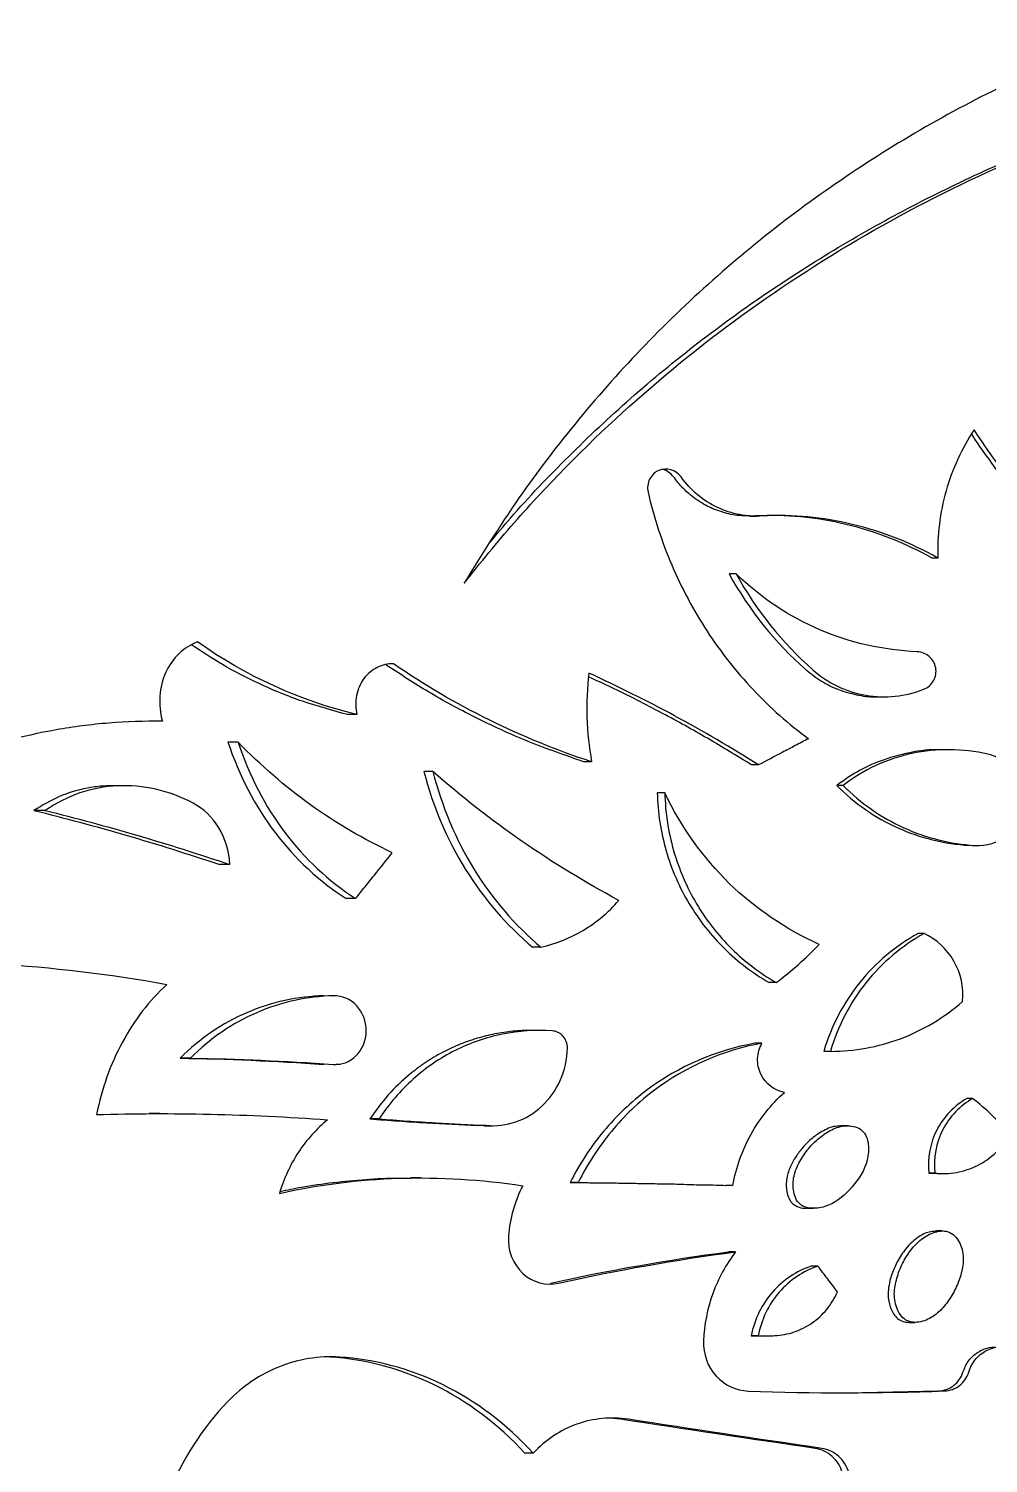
# Model space of a CAD drawing. Header units: millimetres. Extents: x 8 to 586, y 8 to 412.
# Drawn here: x 224.45 to 234.8, y 240.76 to 256.23 of the extents above; entities that cross this region are included whole.
import ezdxf

# ---------------------------------------------------------------- set-up
doc = ezdxf.new("R2010")
doc.units = ezdxf.units.MM
doc.layers.add('OUTLINE', color=7, linetype='Continuous', lineweight=25)

msp = doc.modelspace()

# ---------------------------------------------------------------- linework, layer by layer
at = {"layer": 'OUTLINE'}
for p, q in [((232.22579, 250.97771), (232.30165, 250.97771)), ((234.25929, 250.52504), (234.19547, 250.52504)), ((232.08403, 250.35508), (232.00737, 250.35508)), ((233.60774, 249.03025), (233.67818, 249.03025)), ((227.99417, 248.83854), (227.89328, 248.83854)), ((226.71143, 248.5421), (226.60295, 248.5421)), ((234.37439, 248.45965), (234.30948, 248.45965)), ((230.52493, 248.32904), (230.43895, 248.32904)), ((232.32477, 248.29459), (232.24942, 248.29459)), ((228.81287, 248.22454), (228.71678, 248.22454)), ((225.48684, 248.07157), (225.36588, 248.07157)), ((231.31371, 247.99377), (231.23237, 247.99377)), ((233.23755, 248.07489), (233.16758, 248.07489)), ((224.63142, 247.80446), (224.51058, 247.80446)), ((234.6284, 247.42614), (234.69024, 247.42614)), ((226.62248, 247.22101), (226.51337, 247.22101)), ((227.97916, 246.85346), (227.87804, 246.85346)), ((234.10998, 246.47705), (234.0451, 246.47705)), ((229.97749, 246.32967), (229.88815, 246.32967)), ((232.51487, 245.94919), (232.44053, 245.94919)), ((227.81442, 245.79912), (227.81023, 245.79912)), ((229.96777, 245.43233), (229.87752, 245.43233)), ((232.36174, 245.29414), (232.28646, 245.29414)), ((233.09979, 245.20676), (233.02887, 245.20676)), ((226.19845, 245.13277), (226.08668, 245.13277)), ((227.77118, 245.06952), (227.81534, 245.06952)), ((234.63343, 244.69814), (234.57157, 244.69814)), ((225.86854, 244.53509), (225.7525, 244.53509)), ((228.2326, 244.47845), (228.13283, 244.47845)), ((229.38853, 244.40822), (229.29559, 244.40822)), ((229.36685, 244.40499), (229.46003, 244.40499)), ((233.28342, 244.40458), (233.21302, 244.40458)), ((228.67561, 243.84165), (228.57515, 243.84165)), ((234.16024, 243.89374), (234.25049, 243.89207)), ((234.22456, 243.89374), (234.16024, 243.89374)), ((234.25043, 243.8889), (234.31466, 243.8889)), ((230.38021, 243.7913), (230.29311, 243.7913)), ((232.04753, 243.75925), (231.97031, 243.75925)), ((232.84529, 243.51469), (232.91787, 243.51469)), ((234.30819, 243.27026), (234.24389, 243.27026)), ((232.07684, 243.04453), (231.99975, 243.04453)), ((232.96494, 242.892), (232.89311, 242.892)), ((233.94836, 242.28378), (234.01447, 242.28378)), ((232.3217, 242.14006), (232.24601, 242.14006)), ((232.32979, 242.13725), (232.40592, 242.13725)), ((233.28192, 241.52532), (234.26709, 241.54495)), ((230.83747, 241.23889), (230.71603, 241.24976)), ((229.89472, 240.87235), (229.80456, 240.87235))]:
    msp.add_line(p, q, dxfattribs=at)
for points, knots in [([(229.15174, 250.25647), (229.32736, 250.47655), (229.50463, 250.69535), (229.87317, 251.11574), (230.06307, 251.31927), (230.64719, 251.91366), (231.05684, 252.28697), (231.91855, 252.9876), (232.37017, 253.3155), (233.31753, 253.92574), (233.81331, 254.20756), (235.33081, 254.9669), (236.39431, 255.36654), (238.06963, 255.8127), (238.64418, 255.93553), (239.51377, 256.07963), (239.80523, 256.12031), (240.3917, 256.18464), (240.68654, 256.20952), (240.982, 256.2344)], [0, 0, 0, 0, 0.0625, 0.0625, 0.125, 0.125, 0.25, 0.25, 0.375, 0.375, 0.5, 0.5, 0.75, 0.75, 0.875, 0.875, 0.9375, 0.9375, 1, 1, 1, 1]), ([(229.4285, 250.69502), (229.50142, 250.78239), (229.77005, 251.10427), (230.27178, 251.62661), (230.94378, 252.2607), (231.66575, 252.85338), (232.43135, 253.40791), (233.22223, 253.90909), (234.0343, 254.35813), (234.86348, 254.75686), (235.72698, 255.11422), (236.62344, 255.42737), (237.55036, 255.69474), (238.38019, 255.88607), (239.10332, 256.02076), (239.71584, 256.1142), (240.3346, 256.18202), (240.75014, 256.21693), (240.95792, 256.23439)], [0, 0, 0, 0, 0.02647855, 0.09754297, 0.16854092, 0.24166778, 0.31485979, 0.38798756, 0.45824995, 0.52856935, 0.59883177, 0.67124628, 0.7437239, 0.81613943, 0.86197735, 0.9078135, 0.95390269, 1, 1, 1, 1]), ([(235.52325, 255.87796), (235.19106, 255.72668), (234.86146, 255.57375), (234.22223, 255.23457), (233.91057, 255.05233), (232.99633, 254.47285), (232.4197, 254.04123), (231.61212, 253.32976), (231.35147, 253.08099), (230.85337, 252.5658), (230.61541, 252.29901), (230.1604, 251.7476), (229.94259, 251.46374), (229.53232, 250.87324), (229.34141, 250.56501), (229.15174, 250.25647)], [0, 0, 0, 0, 0.125, 0.125, 0.25, 0.25, 0.5, 0.5, 0.625, 0.625, 0.75, 0.75, 0.875, 0.875, 1, 1, 1, 1]), ([(234.65026, 251.90913), (234.51599, 251.70782), (234.41319, 251.48519), (234.27996, 251.01377), (234.25058, 250.77167), (234.25929, 250.52505)], [0, 0, 0, 0, 0.5, 0.5, 1, 1, 1, 1]), ([(236.19904, 250.20273), (236.03612, 250.32921), (235.71027, 250.58218), (235.28504, 251.00477), (234.91847, 251.42931), (234.71822, 251.7219), (234.62331, 251.86057)], [0, 0, 0, 0, 0.269770413, 0.539550599, 0.781772934, 1, 1, 1, 1]), ([(236.25112, 250.20274), (235.9363, 250.43527), (235.64266, 250.69579), (235.10545, 251.26791), (234.86378, 251.57715), (234.65026, 251.90913)], [0, 0, 0, 0, 0.5, 0.5, 1, 1, 1, 1]), ([(231.48882, 251.4009), (231.43322, 251.47852), (231.3302, 251.50639), (231.2068, 251.45252), (231.17151, 251.41953), (231.12921, 251.33476), (231.12283, 251.28387), (231.13296, 251.236)], [0, 0, 0, 0, 0.5, 0.5, 0.75, 0.75, 1, 1, 1, 1]), ([(231.40871, 251.4009), (231.39292, 251.41829), (231.36137, 251.45303), (231.31622, 251.47794), (231.29089, 251.47987), (231.28783, 251.4801)], [0, 0, 0, 0, 0.46825768, 0.93571345, 1, 1, 1, 1]), ([(232.22585, 250.98145), (232.18964, 250.98113), (232.09257, 250.98025), (231.93863, 251.01498), (231.76848, 251.08206), (231.62368, 251.17426), (231.50185, 251.28173), (231.43998, 251.3609), (231.40871, 251.4009)], [0, 0, 0, 0, 0.11561283, 0.30997418, 0.49900171, 0.69383811, 0.84528043, 1, 1, 1, 1]), ([(232.3696, 250.98008), (232.28541, 250.97426), (232.20229, 250.97911), (232.03812, 251.0097), (231.95662, 251.03594), (231.72828, 251.14356), (231.59186, 251.25642), (231.48882, 251.4009)], [0, 0, 0, 0, 0.25, 0.25, 0.5, 0.5, 1, 1, 1, 1]), ([(231.13296, 251.236), (231.19532, 250.96628), (231.28036, 250.70537), (231.49532, 250.20078), (231.62339, 249.96187), (231.91633, 249.51364), (232.08221, 249.30286), (232.44996, 248.91273), (232.64885, 248.73628), (232.86258, 248.57783)], [0, 0, 0, 0, 0.25, 0.25, 0.5, 0.5, 0.75, 0.75, 1, 1, 1, 1]), ([(234.19547, 250.52505), (233.90129, 250.69135), (233.58801, 250.81329), (232.94496, 250.96603), (232.6196, 250.99633), (232.29466, 250.98008)], [0, 0, 0, 0, 0.5, 0.5, 1, 1, 1, 1]), ([(234.25929, 250.52505), (233.96709, 250.6912), (233.65573, 250.81318), (233.01644, 250.96599), (232.69277, 250.99633), (232.3696, 250.98008)], [0, 0, 0, 0, 0.5, 0.5, 1, 1, 1, 1]), ([(234.03559, 249.51603), (233.67293, 249.53117), (233.31557, 249.61177), (232.65705, 249.89322), (232.34887, 250.09697), (232.08403, 250.35508)], [0, 0, 0, 0, 0.5, 0.5, 1, 1, 1, 1]), ([(226.27413, 249.6211), (226.20176, 249.59448), (226.1351, 249.55308), (226.01757, 249.4415), (225.96851, 249.37266), (225.86055, 249.13646), (225.84638, 248.94232), (225.89529, 248.76828)], [0, 0, 0, 0, 0.25, 0.25, 0.5, 0.5, 1, 1, 1, 1]), ([(227.89328, 248.83854), (227.73037, 248.88261), (227.40455, 248.97074), (226.95531, 249.15723), (226.55533, 249.36167), (226.32065, 249.51763), (226.21079, 249.59064)], [0, 0, 0, 0, 0.27392459, 0.54785202, 0.7883399, 1, 1, 1, 1]), ([(228.38838, 249.38554), (228.32751, 249.38735), (228.26752, 249.3742), (228.15767, 249.32033), (228.10778, 249.27913), (228.03031, 249.1757), (228.00221, 249.11271), (227.9759, 248.9773), (227.97774, 248.90619), (227.99417, 248.83855)], [0, 0, 0, 0, 0.25, 0.25, 0.5, 0.5, 0.75, 0.75, 1, 1, 1, 1]), ([(234.10734, 249.11196), (234.15085, 249.12919), (234.18814, 249.16073), (234.23572, 249.24478), (234.2444, 249.29515), (234.2264, 249.39182), (234.20015, 249.43536), (234.12759, 249.49681), (234.08209, 249.51349), (234.03559, 249.51603)], [0, 0, 0, 0, 0.25, 0.25, 0.5, 0.5, 0.75, 0.75, 1, 1, 1, 1]), ([(230.43895, 248.32904), (230.23762, 248.39931), (229.83495, 248.53983), (229.27858, 248.79685), (228.76811, 249.07198), (228.46075, 249.27375), (228.31013, 249.37263)], [0, 0, 0, 0, 0.26822171, 0.5364503, 0.77283268, 1, 1, 1, 1]), ([(232.24942, 248.29459), (232.09102, 248.39196), (231.77422, 248.58669), (231.30707, 248.84476), (230.87971, 249.06544), (230.61229, 249.18975), (230.4923, 249.24552)], [0, 0, 0, 0, 0.27562723, 0.55125233, 0.79864973, 1, 1, 1, 1]), ([(232.83658, 249.3217), (232.89093, 249.27887), (232.99964, 249.1932), (233.18552, 249.10326), (233.38138, 249.04913), (233.52532, 249.02582), (233.60153, 249.03165), (233.61031, 249.03232)], [0, 0, 0, 0, 0.24228035, 0.48462205, 0.72654391, 0.9684896, 1, 1, 1, 1]), ([(232.90842, 249.3217), (232.99068, 249.2491), (233.08027, 249.19019), (233.27323, 249.09781), (233.37619, 249.06512), (233.58448, 249.02917), (233.6925, 249.02557), (233.90286, 249.04737), (234.00683, 249.07253), (234.10734, 249.11196)], [0, 0, 0, 0, 0.25, 0.25, 0.5, 0.5, 0.75, 0.75, 1, 1, 1, 1]), ([(225.89529, 248.76828), (225.70049, 248.76639), (225.50731, 248.76236), (225.12569, 248.73099), (224.93703, 248.70622), (224.37722, 248.60761), (224.01407, 248.50966), (223.3157, 248.24627), (222.979, 248.08374), (222.50352, 247.7915), (222.35011, 247.6842), (222.05162, 247.45385), (221.90615, 247.33185), (221.7619, 247.20979)], [0, 0, 0, 0, 0.125, 0.125, 0.25, 0.25, 0.5, 0.5, 0.75, 0.75, 0.875, 0.875, 1, 1, 1, 1]), ([(226.60295, 248.5421), (226.72056, 248.18285), (226.89468, 247.85119), (227.3258, 247.2829), (227.58707, 247.04062), (227.87804, 246.85346)], [0, 0, 0, 0, 0.5, 0.5, 1, 1, 1, 1]), ([(226.71143, 248.5421), (226.82816, 248.18352), (227.00096, 247.8521), (227.42941, 247.28367), (227.68932, 247.04098), (227.97916, 246.85346)], [0, 0, 0, 0, 0.5, 0.5, 1, 1, 1, 1]), ([(232.86258, 248.57783), (232.81537, 248.55306), (232.76822, 248.52829), (232.7211, 248.50352), (232.67399, 248.47875), (232.62692, 248.45398), (232.57989, 248.42921), (232.4947, 248.38434), (232.40966, 248.33947), (232.32477, 248.29459)], [0, 0, 0, 0, 0.000169635483, 0.000169635483, 0.000169635483, 0.000339270967, 0.000339270967, 0.000339270967, 0.000646549679, 0.000646549679, 0.000646549679, 0.000646549679]), ([(234.30988, 248.45853), (234.30292, 248.4589), (234.18449, 248.46517), (233.95178, 248.43363), (233.6502, 248.35119), (233.3854, 248.22839), (233.24065, 248.12638), (233.16758, 248.07489)], [0, 0, 0, 0, 0.01701415, 0.28940907, 0.56972525, 0.78282798, 1, 1, 1, 1]), ([(234.79752, 248.41166), (234.52549, 248.47341), (234.24469, 248.47515), (233.84585, 248.38986), (233.71433, 248.34677), (233.4651, 248.23151), (233.34781, 248.15996), (233.23755, 248.07489)], [0, 0, 0, 0, 0.5, 0.5, 0.75, 0.75, 1, 1, 1, 1]), ([(234.6591, 247.42705), (234.78122, 247.41983), (234.90254, 247.45556), (235.09909, 247.60811), (235.16789, 247.7222), (235.20605, 247.97404), (235.17298, 248.10747), (235.02773, 248.31207), (234.91726, 248.38362), (234.79752, 248.41166)], [0, 0, 0, 0, 0.25, 0.25, 0.5, 0.5, 0.75, 0.75, 1, 1, 1, 1]), ([(228.71678, 248.22453), (228.81269, 247.84705), (228.96465, 247.49038), (229.36485, 246.84654), (229.60721, 246.56713), (229.88815, 246.32967)], [0, 0, 0, 0, 0.5, 0.5, 1, 1, 1, 1]), ([(228.81287, 248.22453), (228.90809, 247.84764), (229.05891, 247.49125), (229.45658, 246.84739), (229.69769, 246.56755), (229.97749, 246.32967)], [0, 0, 0, 0, 0.5, 0.5, 1, 1, 1, 1]), ([(225.3668, 248.07091), (225.31872, 248.06985), (225.218, 248.06764), (225.0212, 248.03653), (224.77654, 247.96458), (224.60004, 247.85832), (224.51058, 247.80446)], [0, 0, 0, 0, 0.15949883, 0.33410855, 0.66248749, 1, 1, 1, 1]), ([(226.22829, 247.88176), (225.96677, 248.01977), (225.6848, 248.08305), (225.27359, 248.06322), (225.13596, 248.03709), (224.87479, 247.94818), (224.75009, 247.88577), (224.63141, 247.80446)], [0, 0, 0, 0, 0.5, 0.5, 0.75, 0.75, 1, 1, 1, 1]), ([(231.23237, 247.99377), (231.23768, 247.78053), (231.26995, 247.57288), (231.38671, 247.16839), (231.47125, 246.97442), (231.68315, 246.61981), (231.81285, 246.45577), (232.1025, 246.17231), (232.26515, 246.04952), (232.44053, 245.9492)], [0, 0, 0, 0, 0.25, 0.25, 0.5, 0.5, 0.75, 0.75, 1, 1, 1, 1]), ([(231.31371, 247.99377), (231.31898, 247.78093), (231.35097, 247.57361), (231.46671, 247.1697), (231.55061, 246.97575), (231.76098, 246.62112), (231.88992, 246.45683), (232.17814, 246.17284), (232.34003, 246.0498), (232.51487, 245.9492)], [0, 0, 0, 0, 0.25, 0.25, 0.5, 0.5, 0.75, 0.75, 1, 1, 1, 1]), ([(232.98002, 246.36016), (232.62155, 246.51993), (232.29102, 246.74377), (231.72801, 247.29312), (231.48954, 247.62443), (231.31371, 247.99377)], [0, 0, 0, 0, 0.5, 0.5, 1, 1, 1, 1]), ([(233.16758, 248.07489), (233.35957, 247.88067), (233.58514, 247.72601), (234.06812, 247.50875), (234.33051, 247.44413), (234.59751, 247.42705)], [0, 0, 0, 0, 0.5, 0.5, 1, 1, 1, 1]), ([(233.23755, 248.07489), (233.42808, 247.88101), (233.65213, 247.72633), (234.13231, 247.50891), (234.39338, 247.44415), (234.6591, 247.42705)], [0, 0, 0, 0, 0.5, 0.5, 1, 1, 1, 1]), ([(226.62248, 247.221), (226.6159, 247.36376), (226.57386, 247.5017), (226.43404, 247.73246), (226.33732, 247.8235), (226.22829, 247.88176)], [0, 0, 0, 0, 0.5, 0.5, 1, 1, 1, 1]), ([(227.97916, 246.85346), (228.01299, 246.89588), (228.04686, 246.93831), (228.08076, 246.98074), (228.11467, 247.02316), (228.14861, 247.06559), (228.18259, 247.10801), (228.24668, 247.18803), (228.31091, 247.26804), (228.37527, 247.34806)], [0, 0, 0, 0, 0.000174509985, 0.000174509985, 0.000174509985, 0.00034901997, 0.00034901997, 0.00034901997, 0.000678175862, 0.000678175862, 0.000678175862, 0.000678175862]), ([(229.97749, 246.32967), (230.13616, 246.36497), (230.28987, 246.42598), (230.57566, 246.59678), (230.70534, 246.70472), (230.81877, 246.83455)], [0, 0, 0, 0, 0.5, 0.5, 1, 1, 1, 1]), ([(234.0451, 246.47705), (233.80456, 246.34369), (233.58961, 246.16377), (233.24364, 245.7345), (233.10963, 245.48095), (233.02887, 245.20676)], [0, 0, 0, 0, 0.5, 0.5, 1, 1, 1, 1]), ([(234.10998, 246.47705), (233.87036, 246.34341), (233.65654, 246.16314), (233.31279, 245.73373), (233.1799, 245.48039), (233.09979, 245.20676)], [0, 0, 0, 0, 0.5, 0.5, 1, 1, 1, 1]), ([(234.52479, 245.74394), (234.53993, 245.896), (234.50637, 246.04937), (234.3555, 246.31096), (234.24191, 246.41337), (234.10998, 246.47705)], [0, 0, 0, 0, 0.5, 0.5, 1, 1, 1, 1]), ([(225.94475, 245.92934), (225.75605, 245.75521), (225.59348, 245.54486), (225.33457, 245.06614), (225.24137, 244.80567), (225.18616, 244.52512)], [0, 0, 0, 0, 0.5, 0.5, 1, 1, 1, 1]), ([(227.6415, 245.80584), (227.35286, 245.79903), (227.07024, 245.73791), (226.54019, 245.50914), (226.29992, 245.34573), (226.08668, 245.13277)], [0, 0, 0, 0, 0.5, 0.5, 1, 1, 1, 1]), ([(227.74408, 245.80584), (227.45688, 245.79903), (227.17572, 245.73778), (226.64875, 245.50885), (226.4101, 245.34541), (226.19845, 245.13277)], [0, 0, 0, 0, 0.5, 0.5, 1, 1, 1, 1]), ([(227.73773, 245.06525), (227.82658, 245.05931), (227.91574, 245.09169), (228.05013, 245.22361), (228.09275, 245.32338), (228.09497, 245.52785), (228.0547, 245.63077), (227.92223, 245.77042), (227.83305, 245.80719), (227.74408, 245.80584)], [0, 0, 0, 0, 0.25, 0.25, 0.5, 0.5, 0.75, 0.75, 1, 1, 1, 1]), ([(233.09979, 245.20676), (233.35699, 245.20659), (233.61425, 245.25337), (234.09539, 245.43354), (234.32431, 245.56893), (234.52479, 245.74394)], [0, 0, 0, 0, 0.5, 0.5, 1, 1, 1, 1]), ([(229.8783, 245.43044), (229.85842, 245.43097), (229.77428, 245.43319), (229.62498, 245.41914), (229.43217, 245.38726), (229.24336, 245.33595), (229.06159, 245.26763), (228.88616, 245.18209), (228.71684, 245.07857), (228.52709, 244.93507), (228.32351, 244.74218), (228.19682, 244.56696), (228.13283, 244.47845)], [0, 0, 0, 0, 0.02912001, 0.12325154, 0.22008174, 0.31690848, 0.41106397, 0.50521798, 0.6022651, 0.69931153, 0.84811284, 1, 1, 1, 1]), ([(230.10004, 245.42815), (229.91745, 245.43966), (229.73831, 245.42739), (229.38665, 245.35646), (229.21318, 245.29675), (228.89102, 245.13482), (228.73869, 245.03133), (228.46137, 244.7825), (228.33876, 244.63998), (228.2326, 244.47845)], [0, 0, 0, 0, 0.25, 0.25, 0.5, 0.5, 0.75, 0.75, 1, 1, 1, 1]), ([(230.26348, 245.24235), (230.26367, 245.29043), (230.24605, 245.33761), (230.18507, 245.40527), (230.14307, 245.4247), (230.10004, 245.42815)], [0, 0, 0, 0, 0.5, 0.5, 1, 1, 1, 1]), ([(229.38853, 244.40822), (229.49597, 244.39845), (229.60291, 244.4111), (229.80826, 244.48145), (229.90437, 244.53844), (230.06967, 244.69091), (230.13881, 244.78656), (230.23424, 245.00071), (230.26101, 245.12049), (230.26348, 245.24235)], [0, 0, 0, 0, 0.25, 0.25, 0.5, 0.5, 0.75, 0.75, 1, 1, 1, 1]), ([(232.28646, 245.29414), (231.86465, 245.21819), (231.4655, 245.0459), (230.95238, 244.66266), (230.79259, 244.51137), (230.51393, 244.17652), (230.39357, 243.99269), (230.29311, 243.7913)], [0, 0, 0, 0, 0.5, 0.5, 0.75, 0.75, 1, 1, 1, 1]), ([(232.36174, 245.29414), (231.94161, 245.21805), (231.54438, 245.04526), (231.03439, 244.66165), (230.87572, 244.51031), (230.59918, 244.17574), (230.47981, 243.99218), (230.38021, 243.7913)], [0, 0, 0, 0, 0.5, 0.5, 0.75, 0.75, 1, 1, 1, 1]), ([(232.60481, 244.76406), (232.49706, 244.78368), (232.39891, 244.85655), (232.32486, 245.01164), (232.3126, 245.07069), (232.31712, 245.18729), (232.33346, 245.24419), (232.36174, 245.29414)], [0, 0, 0, 0, 0.5, 0.5, 0.75, 0.75, 1, 1, 1, 1]), ([(232.04753, 243.75925), (232.08253, 243.95639), (232.15045, 244.14533), (232.33902, 244.48359), (232.46171, 244.63618), (232.60481, 244.76406)], [0, 0, 0, 0, 0.5, 0.5, 1, 1, 1, 1]), ([(234.57157, 244.69814), (234.50372, 244.65893), (234.44234, 244.61121), (234.33301, 244.49808), (234.28604, 244.43315), (234.17602, 244.22215), (234.1438, 244.05649), (234.16024, 243.89374)], [0, 0, 0, 0, 0.25, 0.25, 0.5, 0.5, 1, 1, 1, 1]), ([(234.63343, 244.69814), (234.56578, 244.65881), (234.50467, 244.61097), (234.39591, 244.49761), (234.34925, 244.43262), (234.24006, 244.22155), (234.20824, 244.0562), (234.22456, 243.89374)], [0, 0, 0, 0, 0.25, 0.25, 0.5, 0.5, 1, 1, 1, 1]), ([(227.67733, 244.46885), (227.55748, 244.37146), (227.45128, 244.25366), (227.27456, 243.98418), (227.20558, 243.83551), (227.15746, 243.67446)], [0, 0, 0, 0, 0.5, 0.5, 1, 1, 1, 1]), ([(228.13283, 244.47845), (228.23417, 244.47036), (228.33584, 244.46277), (228.43782, 244.45568), (228.53981, 244.44859), (228.64211, 244.442), (228.74471, 244.43592), (228.92738, 244.42509), (229.11103, 244.41586), (229.29559, 244.40822)], [0, 0, 0, 0, 0.00035129109, 0.00035129109, 0.00035129109, 0.00070258219, 0.00070258219, 0.00070258219, 0.00132800928, 0.00132800928, 0.00132800928, 0.00132800928]), ([(228.2326, 244.47845), (228.33395, 244.47031), (228.43562, 244.46268), (228.5376, 244.45555), (228.63959, 244.44843), (228.74189, 244.44181), (228.8445, 244.4357), (229.0249, 244.42497), (229.20627, 244.41581), (229.38853, 244.40822)], [0, 0, 0, 0, 0.00035129122, 0.00035129122, 0.00035129122, 0.00070258245, 0.00070258245, 0.00070258245, 0.00132021225, 0.00132021225, 0.00132021225, 0.00132021225]), ([(232.87576, 244.17155), (232.83969, 244.12975), (232.80786, 244.084), (232.75125, 243.98824), (232.72706, 243.93765), (232.69736, 243.82769), (232.69268, 243.76976), (232.70779, 243.65662), (232.72844, 243.59833), (232.79007, 243.54359), (232.81539, 243.53134), (232.86775, 243.51696), (232.89432, 243.5145), (232.97474, 243.51511), (233.02717, 243.52635), (233.17775, 243.58663), (233.2606, 243.66172), (233.40555, 243.82873), (233.46888, 243.9241), (233.50911, 244.08941), (233.51457, 244.14683), (233.50198, 244.2611), (233.48119, 244.31938), (233.39724, 244.3906), (233.34092, 244.4037), (233.23445, 244.40539), (233.18139, 244.39193), (233.08364, 244.34784), (233.03808, 244.31747), (232.95207, 244.25055), (232.91182, 244.21334), (232.87576, 244.17155)], [0, 0, 0, 0, 0.0625, 0.0625, 0.125, 0.125, 0.1875, 0.1875, 0.25, 0.25, 0.28125, 0.28125, 0.3125, 0.3125, 0.375, 0.375, 0.5, 0.5, 0.625, 0.625, 0.6875, 0.6875, 0.75, 0.75, 0.8125, 0.8125, 0.875, 0.875, 0.9375, 0.9375, 1, 1, 1, 1]), ([(233.2138, 244.40013), (233.18704, 244.40007), (233.13374, 244.39996), (233.0586, 244.37025), (232.97674, 244.32503), (232.8887, 244.26097), (232.83187, 244.20135), (232.80346, 244.17155)], [0, 0, 0, 0, 0.16660471, 0.33178414, 0.49736698, 0.74876191, 1, 1, 1, 1]), ([(234.22456, 243.89374), (234.30398, 243.88513), (234.38271, 243.88794), (234.5388, 243.91588), (234.61534, 243.94125), (234.82868, 244.04832), (234.9521, 244.16335), (235.03432, 244.30769)], [0, 0, 0, 0, 0.25, 0.25, 0.5, 0.5, 1, 1, 1, 1]), ([(232.80346, 244.17155), (232.77698, 244.13852), (232.72404, 244.0725), (232.66035, 243.95598), (232.6184, 243.82269), (232.62313, 243.69952), (232.65357, 243.61216), (232.69209, 243.56068), (232.74912, 243.52704), (232.80284, 243.51205), (232.83725, 243.517), (232.84496, 243.51811)], [0, 0, 0, 0, 0.15372309, 0.30726787, 0.47483266, 0.64369409, 0.72848231, 0.79881458, 0.86936018, 0.97072337, 1, 1, 1, 1]), ([(227.15746, 243.67446), (227.57747, 243.76966), (228.00973, 243.82435), (228.88943, 243.85196), (229.33428, 243.82499), (229.78204, 243.75729)], [0, 0, 0, 0, 0.5, 0.5, 1, 1, 1, 1]), ([(227.16594, 243.69718), (227.24119, 243.71278), (227.43006, 243.75192), (227.73799, 243.79521), (228.08878, 243.82678), (228.36808, 243.84401), (228.53199, 243.83867), (228.57639, 243.83722)], [0, 0, 0, 0, 0.16428335, 0.41230771, 0.65983213, 0.90785617, 1, 1, 1, 1]), ([(229.62725, 243.21355), (229.61585, 243.06072), (229.67725, 242.90725), (229.89089, 242.71376), (230.03487, 242.67688), (230.16958, 242.70623)], [0, 0, 0, 0, 0.5, 0.5, 1, 1, 1, 1]), ([(233.88625, 242.93732), (233.85973, 242.887), (233.83877, 242.83457), (233.80589, 242.72632), (233.79276, 242.66984), (233.78658, 242.55504), (233.79461, 242.49655), (233.83473, 242.3894), (233.86702, 242.33814), (233.96227, 242.27997), (234.02062, 242.27941), (234.12772, 242.30297), (234.17794, 242.32714), (234.26724, 242.39193), (234.30616, 242.43239), (234.37605, 242.52001), (234.40661, 242.56679), (234.45923, 242.66608), (234.48143, 242.71908), (234.51542, 242.82783), (234.52862, 242.88411), (234.53591, 242.99893), (234.52835, 243.0577), (234.48692, 243.16362), (234.45363, 243.21476), (234.35929, 243.2739), (234.30008, 243.27485), (234.19327, 243.24949), (234.1436, 243.22511), (234.05316, 243.1608), (234.0144, 243.12139), (233.9441, 243.03446), (233.91277, 242.98765), (233.88625, 242.93732)], [0, 0, 0, 0, 0.0625, 0.0625, 0.125, 0.125, 0.1875, 0.1875, 0.25, 0.25, 0.3125, 0.3125, 0.375, 0.375, 0.4375, 0.4375, 0.5, 0.5, 0.5625, 0.5625, 0.625, 0.625, 0.6875, 0.6875, 0.75, 0.75, 0.8125, 0.8125, 0.875, 0.875, 0.9375, 0.9375, 1, 1, 1, 1]), ([(234.24458, 243.26736), (234.22386, 243.26656), (234.15617, 243.26395), (234.06378, 243.21807), (233.97615, 243.14925), (233.89454, 243.06077), (233.84873, 242.98502), (233.81988, 242.93733)], [0, 0, 0, 0, 0.11196252, 0.36586041, 0.53699879, 0.70850049, 1, 1, 1, 1]), ([(232.07684, 243.04452), (231.97361, 242.90941), (231.89062, 242.75753), (231.77266, 242.4309), (231.7387, 242.26044), (231.73046, 242.08449)], [0, 0, 0, 0, 0.5, 0.5, 1, 1, 1, 1]), ([(232.89311, 242.89199), (232.8128, 242.86408), (232.73731, 242.82661), (232.59614, 242.73203), (232.53052, 242.67442), (232.41743, 242.54478), (232.36788, 242.47112), (232.29082, 242.31271), (232.26326, 242.22866), (232.24601, 242.14005)], [0, 0, 0, 0, 0.25, 0.25, 0.5, 0.5, 0.75, 0.75, 1, 1, 1, 1]), ([(232.96494, 242.89199), (232.88489, 242.86401), (232.80971, 242.82643), (232.66919, 242.73161), (232.60397, 242.67391), (232.49163, 242.54416), (232.44244, 242.47047), (232.36609, 242.3123), (232.33879, 242.22843), (232.3217, 242.14005)], [0, 0, 0, 0, 0.25, 0.25, 0.5, 0.5, 0.75, 0.75, 1, 1, 1, 1]), ([(233.17543, 242.61187), (233.15742, 242.63581), (233.13942, 242.65975), (233.12142, 242.68369), (233.10342, 242.70763), (233.08543, 242.73157), (233.06744, 242.75551), (233.03326, 242.801), (232.99909, 242.8465), (232.96494, 242.89199)], [0, 0, 0, 0, 0.00009177671, 0.00009177671, 0.00009177671, 0.00018355342, 0.00018355342, 0.00018355342, 0.000357967678, 0.000357967678, 0.000357967678, 0.000357967678]), ([(233.81988, 242.93733), (233.79955, 242.89363), (233.7655, 242.82043), (233.73482, 242.71055), (233.71751, 242.60228), (233.72841, 242.48048), (233.77331, 242.37665), (233.83498, 242.31335), (233.89201, 242.28546), (233.93119, 242.28611), (233.94848, 242.2864)], [0, 0, 0, 0, 0.18337237, 0.30714239, 0.43053999, 0.59479306, 0.75974399, 0.84543485, 0.93176725, 1, 1, 1, 1]), ([(232.50053, 242.14099), (232.57151, 242.14505), (232.6406, 242.1584), (232.77489, 242.20395), (232.83989, 242.23646), (232.95797, 242.3177), (233.01313, 242.3674), (233.10633, 242.48006), (233.14478, 242.54288), (233.17543, 242.61187)], [0, 0, 0, 0, 0.25, 0.25, 0.5, 0.5, 0.75, 0.75, 1, 1, 1, 1]), ([(232.24601, 242.14006), (232.26207, 242.1391), (232.29014, 242.13744), (232.31825, 242.13744), (232.33028, 242.13743)], [0, 0, 0, 0, 0.572303111, 1, 1, 1, 1]), ([(232.3217, 242.14005), (232.33775, 242.13896), (232.35382, 242.13818), (232.3699, 242.13773), (232.38598, 242.13728), (232.40207, 242.13715), (232.41816, 242.13733), (232.44563, 242.13764), (232.47311, 242.13887), (232.50053, 242.14099)], [0, 0, 0, 0, 0.000052082809, 0.000052082809, 0.000052082809, 0.000104165196, 0.000104165196, 0.000104165196, 0.000193130673, 0.000193130673, 0.000193130673, 0.000193130673]), ([(231.73046, 242.08449), (231.72455, 241.94399), (231.77686, 241.80406), (231.95834, 241.60667), (232.08543, 241.54913), (232.21529, 241.54361)], [0, 0, 0, 0, 0.5, 0.5, 1, 1, 1, 1]), ([(234.52962, 241.74824), (234.54552, 241.78775), (234.57731, 241.86671), (234.66993, 241.95533), (234.77991, 242.01299), (234.86064, 242.01742), (234.89902, 242.01952)], [0, 0, 0, 0, 0.25171782, 0.50309281, 0.76377666, 1, 1, 1, 1]), ([(234.59185, 241.74825), (234.6168, 241.83379), (234.6708, 241.90681), (234.81275, 242.00394), (234.89765, 242.02684), (235.06807, 242.01627), (235.15033, 241.98304), (235.28146, 241.86832), (235.32701, 241.78792), (235.34247, 241.69962)], [0, 0, 0, 0, 0.25, 0.25, 0.5, 0.5, 0.75, 0.75, 1, 1, 1, 1]), ([(227.80686, 241.91035), (227.58376, 241.92355), (227.36184, 241.88741), (226.95218, 241.72503), (226.7602, 241.59705), (226.59744, 241.42759)], [0, 0, 0, 0, 0.5, 0.5, 1, 1, 1, 1]), ([(229.80456, 240.87235), (229.51853, 241.18623), (229.18219, 241.43603), (228.46995, 241.7846), (228.08691, 241.88686), (227.70437, 241.91035)], [0, 0, 0, 0, 0.5, 0.5, 1, 1, 1, 1]), ([(229.89472, 240.87235), (229.61088, 241.18565), (229.27683, 241.43549), (228.5687, 241.78434), (228.18757, 241.88683), (227.80686, 241.91035)], [0, 0, 0, 0, 0.5, 0.5, 1, 1, 1, 1]), ([(234.26709, 241.54495), (234.32545, 241.54736), (234.38214, 241.56735), (234.47559, 241.63835), (234.51185, 241.68957), (234.52962, 241.74825)], [0, 0, 0, 0, 0.5, 0.5, 1, 1, 1, 1]), ([(234.33088, 241.54495), (234.38903, 241.54736), (234.44547, 241.56745), (234.53836, 241.63858), (234.57425, 241.68976), (234.59185, 241.74825)], [0, 0, 0, 0, 0.5, 0.5, 1, 1, 1, 1]), ([(226.59744, 241.42759), (226.32718, 241.14493), (226.10662, 240.80141), (225.87388, 240.23212), (225.81147, 240.03075), (225.72174, 239.61588), (225.69448, 239.40426), (225.68488, 239.18842)], [0, 0, 0, 0, 0.5, 0.5, 0.75, 0.75, 1, 1, 1, 1]), ([(225.18747, 235.86066), (225.01516, 236.49577), (224.84371, 237.13084), (224.67316, 237.76586), (224.52033, 238.33494), (224.36821, 238.904), (224.21684, 239.47302), (224.06547, 240.04205), (223.91483, 240.61105), (223.76497, 241.18003)], [0, 0, 0, 0, 0.00200028766, 0.00200028766, 0.00200028766, 0.00379284887, 0.00379284887, 0.00379284887, 0.00558545406, 0.00558545406, 0.00558545406, 0.00558545406]), ([(225.30529, 235.86066), (225.13385, 236.49611), (224.96327, 237.13153), (224.79359, 237.7669), (224.64165, 238.33581), (224.49044, 238.90469), (224.33996, 239.47354), (224.18948, 240.0424), (224.03973, 240.61123), (223.89075, 241.18003)], [0, 0, 0, 0, 0.00200028759, 0.00200028759, 0.00200028759, 0.00379132567, 0.00379132567, 0.00379132567, 0.00558240722, 0.00558240722, 0.00558240722, 0.00558240722]), ([(230.92151, 241.2389), (230.73328, 241.26729), (230.5423, 241.24947), (230.27783, 241.15585), (230.19163, 241.11324), (230.0336, 241.00778), (229.96105, 240.94497), (229.89472, 240.87235)], [0, 0, 0, 0, 0.5, 0.5, 0.75, 0.75, 1, 1, 1, 1]), ([(233.09631, 240.28308), (233.15195, 240.32415), (233.19547, 240.38187), (233.24359, 240.51541), (233.24708, 240.59132), (233.21067, 240.72961), (233.17073, 240.79286), (233.06669, 240.88442), (233.00252, 240.91406), (232.9354, 240.92454)], [0, 0, 0, 0, 0.25, 0.25, 0.5, 0.5, 0.75, 0.75, 1, 1, 1, 1]), ([(233.16707, 240.28308), (233.22247, 240.32423), (233.26568, 240.38198), (233.31343, 240.51535), (233.31692, 240.59104), (233.28095, 240.7291), (233.24141, 240.7924), (233.13796, 240.88421), (233.07404, 240.91402), (233.00708, 240.92454)], [0, 0, 0, 0, 0.25, 0.25, 0.5, 0.5, 0.75, 0.75, 1, 1, 1, 1])]:
    msp.add_open_spline(points, degree=3, knots=knots, dxfattribs=at)
for points in [[(232.00737, 250.35508), (232.22398, 249.96157), (232.50613, 249.6124), (232.83658, 249.3217)], [(232.08403, 250.35508), (232.29917, 249.96197), (232.57957, 249.61269), (232.90842, 249.3217)], [(227.99417, 248.83855), (227.37936, 248.98717), (226.79779, 249.25077), (226.27413, 249.6211)], [(230.52493, 248.32905), (229.7642, 248.57819), (229.04607, 248.93273), (228.38838, 249.38554)], [(230.49562, 249.28462), (230.4563, 248.96745), (230.46629, 248.64372), (230.52493, 248.32905)], [(232.32477, 248.29459), (231.72963, 248.67101), (231.11711, 249.00149), (230.49562, 249.28462)], [(228.37527, 247.34806), (227.75958, 247.63597), (227.19688, 248.03863), (226.71143, 248.5421)], [(230.81877, 246.83455), (230.09835, 247.21825), (229.42609, 247.68372), (228.81287, 248.22453)], [(224.51058, 247.80446), (225.16689, 247.64325), (225.83597, 247.44863), (226.51337, 247.221)], [(224.63141, 247.80446), (225.28395, 247.64324), (225.94912, 247.44861), (226.62248, 247.221)], [(232.51487, 245.9492), (232.67956, 246.07236), (232.83535, 246.20975), (232.98002, 246.36016)], [(222.34003, 246.1257), (223.47446, 246.22172), (224.68782, 246.15597), (225.94475, 245.92934)], [(226.08668, 245.13277), (226.59406, 245.12578), (227.11061, 245.10324), (227.63506, 245.06525)], [(226.19845, 245.13277), (226.70285, 245.12578), (227.21637, 245.10324), (227.73773, 245.06525)], [(235.03432, 244.30769), (234.91604, 244.45425), (234.78098, 244.5852), (234.63343, 244.69814)], [(225.18616, 244.52512), (225.99141, 244.5489), (226.82368, 244.53012), (227.67733, 244.46885)], [(229.78204, 243.75729), (229.69585, 243.59146), (229.64271, 243.40544), (229.62725, 243.21355)], [(230.29311, 243.7913), (230.84526, 243.78896), (231.40463, 243.77828), (231.97031, 243.75925)], [(230.38021, 243.7913), (230.92911, 243.78896), (231.48519, 243.77828), (232.04753, 243.75925)], [(230.08116, 242.70623), (230.70697, 242.84594), (231.34731, 242.95871), (231.99975, 243.04452)], [(230.16958, 242.70623), (230.79164, 242.84593), (231.42821, 242.9587), (232.07684, 243.04452)], [(232.21529, 241.54361), (232.91141, 241.51806), (233.61752, 241.51857), (234.33088, 241.54495)], [(232.9354, 240.92454), (232.22649, 241.02934), (231.52673, 241.13412), (230.83747, 241.2389)], [(233.00708, 240.92454), (232.30234, 241.02934), (231.60671, 241.13412), (230.92151, 241.2389)]]:
    msp.add_open_spline(points, degree=3, dxfattribs=at)

doc.saveas('drawing.dxf')
